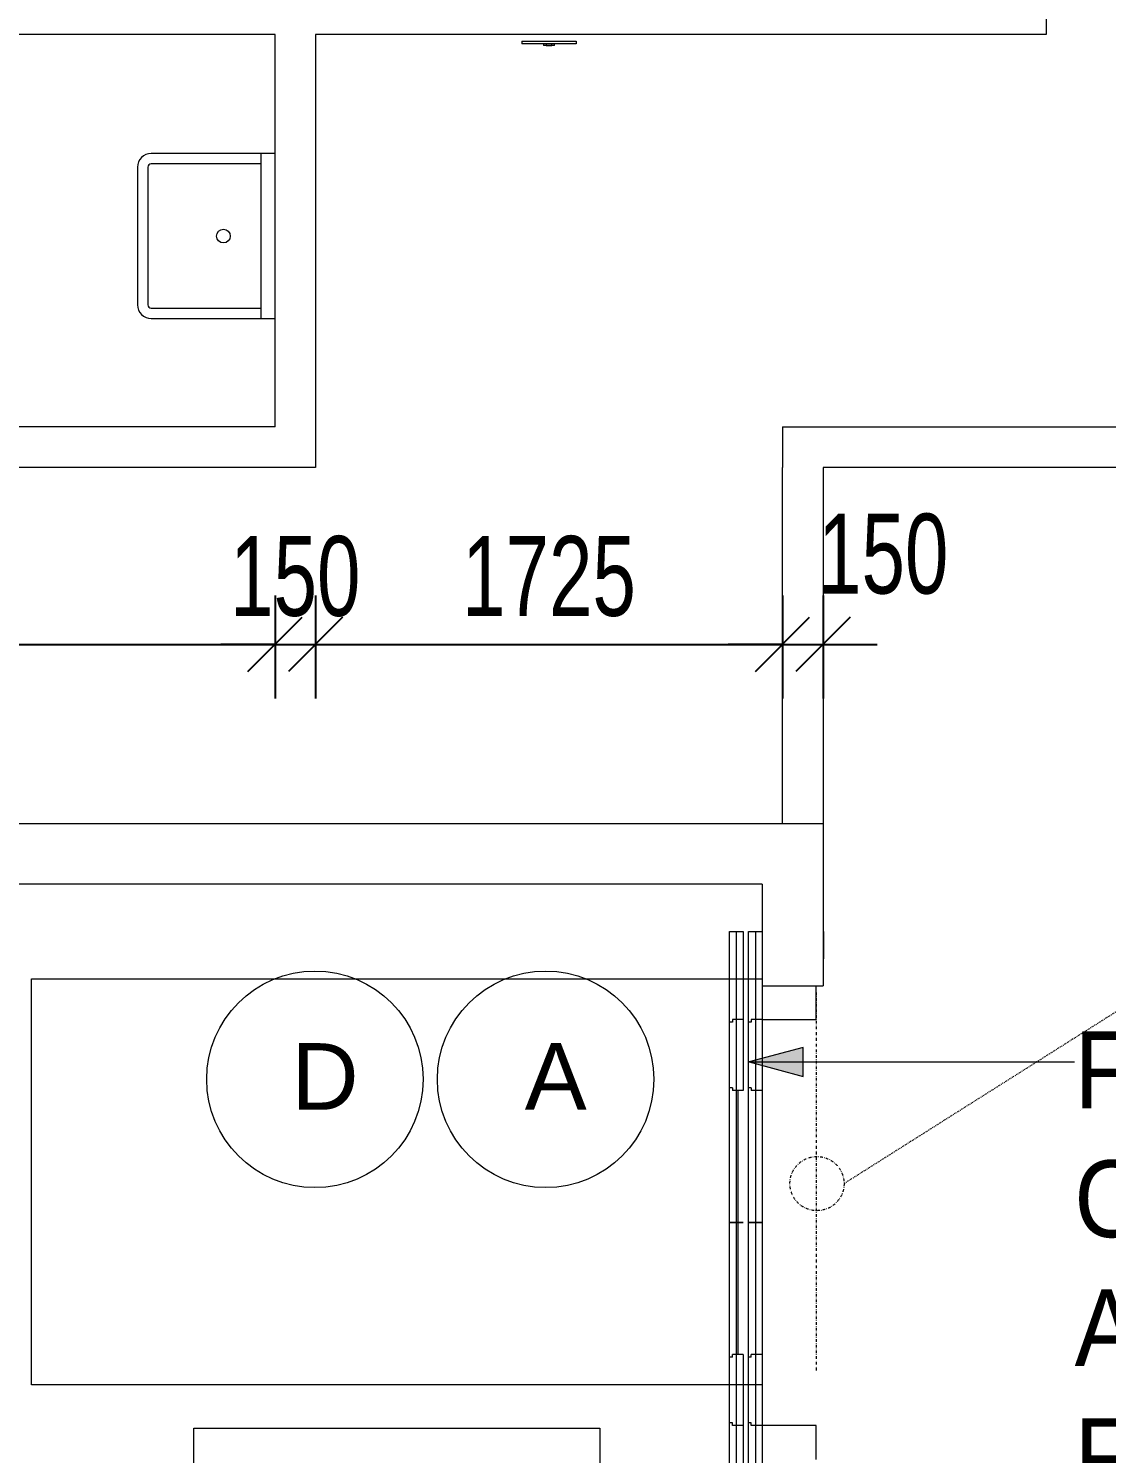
# Model space of a CAD drawing. Header units: millimetres. Extents: x 10569 to 232243, y -25347 to 80743.
# Drawn here: x 85328 to 89312, y 32004 to 37269 of the extents above; entities that cross this region are included whole.
import ezdxf

# ---------------------------------------------------------------- set-up
doc = ezdxf.new("R2010")
doc.units = ezdxf.units.MM
for name, pattern in [('Dash', [6, 3, -3]), ('Dash dot', [21, 10, -5, 1, -5]), ('Hidden', [7.14375, 4.7625, -2.38125])]:
    doc.linetypes.add(name, pattern=pattern)
for name, color, linetype, lineweight in [('A-ANNO-DIMS', 211, 'Continuous', 5), ('A-ANNO-NOTE', 131, 'Continuous', 25), ('A-DETL', 90, 'Continuous', 9), ('A-DETL-HDLN', 90, 'Hidden', 9), ('A-DETL-THIN', 151, 'Continuous', 9), ('A-DOOR', 31, 'Continuous', 20), ('A-GENM', 13, 'Continuous', 20), ('A-WALL', 113, 'Continuous', 20), ('G-ANNO-TEXT', 231, 'Continuous', 5), ('P-SANR-FIXT', 6, 'Continuous', 9)]:
    doc.layers.add(name, color=color, linetype=linetype, lineweight=lineweight)
doc.styles.add('Arial_2', font='arial.ttf', dxfattribs={"width": 0.7, "height": 295.05988})
doc.styles.add('Swis721 BT_4', font='swiss.ttf', dxfattribs={"height": 245.978428})
doc.styles.add('Swis721 BT_6', font='swiss.ttf', dxfattribs={"width": 0.89, "height": 283.821263})
doc.dimstyles.new('Linear_-_1_5mm_Arial', dxfattribs={"dimscale": 304.8, "dimtxt": 300, "dimasz": 0.656168, "dimexe": 0.656168, "dimexo": 0.0625, "dimgap": 0.328084, "dimtad": 1, "dimdec": 0, "dimzin": 0, "dimdsep": 46, "dimtxsty": 'Arial_2', "dimblk1": 'OBLIQUE', "dimblk2": 'OBLIQUE', "dimsah": 1, "dimcen": 0.09, "dimadec": 0, "dimazin": 0, "dimtfac": 1, "dimtdec": 4, "dimtix": 1, "dimtmove": 0, "dimatfit": 3, "dimfxl": 0.656168, "dimfxlon": 1, "dimtvp": 1, "dimtolj": 1, "dimtzin": 0, "dimarcsym": 2})
doc.dimstyles.new('Linear_-_1_5mm_Arial_1', dxfattribs={"dimscale": 304.8, "dimtxt": 300, "dimasz": 0.656168, "dimexe": 0.656168, "dimexo": 0.0625, "dimgap": 0.328084, "dimtad": 1, "dimdec": 0, "dimzin": 0, "dimdsep": 46, "dimtxsty": 'Arial_2', "dimblk1": 'OBLIQUE', "dimblk2": 'OBLIQUE', "dimsah": 1, "dimcen": 0.09, "dimadec": 0, "dimazin": 0, "dimtfac": 1, "dimtdec": 4, "dimtix": 1, "dimtmove": 2, "dimatfit": 3, "dimfxl": 0.656168, "dimfxlon": 1, "dimtvp": 1, "dimtolj": 1, "dimtzin": 0, "dimarcsym": 2})

# ---------------------------------------------------------------- blocks, each defined once
blk = doc.blocks.new('Service_Sink_3933 - _DLN__Service Sink-V422-TENDER DRAFT G_F')
at = {"layer": 'P-SANR-FIXT'}
for p, q in [((-304.8, 0), (-304.8, -457.2)), ((304.8, -50.8), (-304.8, -50.8)), ((-266.7, -50.8), (-266.7, -457.2)), ((266.7, -457.2), (266.7, -50.8)), ((304.8, -457.2), (304.8, 0)), ((-254, -469.9), (254, -469.9)), ((-254, -508), (254, -508))]:
    blk.add_line(p, q, dxfattribs=at)
blk.add_circle((0, -190.5), 25.4, dxfattribs=at)
for centre, radius, start, end in [((-254, -457.2), 50.8, 180, 270), ((-254, -457.2), 12.7, 180, 270), ((254, -457.2), 12.7, 270, 0), ((254, -457.2), 50.8, 270, 360)]:
    blk.add_arc(centre, radius, start, end, dxfattribs=at)
blk = doc.blocks.new('DLN-Lift Door - Lift Door - 1750 x 2800 _SO_ WH_-15175525-TENDER DRAFT G_F')
at = {"layer": 'A-DOOR', "lineweight": 15}
for p, q in [((-1075, 114.5), (-975, 114.5)), ((-1075, 114.5), (-1075, 112.5)), ((-975, 112.5), (-975, 114.5)), ((975, 114.5), (1075, 114.5)), ((975, 114.5), (975, 112.5)), ((1075, 112.5), (1075, 114.5)), ((-750, 87.5), (-875, 87.5)), ((-750, -112.5), (-750, 87.5)), ((875, 87.5), (750, 87.5)), ((750, 87.5), (750, -112.5)), ((-1075, -162.5), (-1075, -112.5)), ((-1075, -112.5), (0, -112.5)), ((-1075, -137.5), (1075, -137.5)), ((-875, -112.5), (-750, -112.5)), ((-750, -112.5), (-750, -152.5)), ((-750, -152.5), (-740, -152.5)), ((-740, -152.5), (-740, -162.5)), ((-497.5, -152.5), (-497.5, -162.5)), ((-497.5, -152.5), (-487.5, -152.5)), ((-487.5, -112.5), (-487.5, -152.5)), ((0, -162.5), (0, -112.5)), ((0, -112.5), (1075, -112.5)), ((0, -112.5), (0, -162.5)), ((487.5, -112.5), (487.5, -152.5)), ((497.5, -152.5), (487.5, -152.5)), ((497.5, -152.5), (497.5, -162.5)), ((740, -152.5), (740, -162.5)), ((750, -152.5), (740, -152.5)), ((750, -112.5), (750, -152.5)), ((750, -112.5), (875, -112.5)), ((1075, -112.5), (1075, -162.5)), ((0, -162.5), (-1075, -162.5)), ((-1075, -232.5), (-1075, -182.5)), ((-1075, -182.5), (-487.5, -182.5)), ((1075, -207.5), (-1075, -207.5)), ((-750, -182.5), (-750, -222.5)), ((-487.5, -182.5), (-487.5, -222.5)), ((-487.5, -202.5), (487.5, -202.5)), ((1075, -162.5), (0, -162.5)), ((0, -232.5), (0, -182.5)), ((0, -182.5), (0, -232.5)), ((487.5, -182.5), (487.5, -222.5)), ((487.5, -182.5), (1075, -182.5)), ((750, -182.5), (750, -222.5)), ((1075, -182.5), (1075, -232.5)), ((0, -232.5), (-1075, -232.5)), ((-750, -222.5), (-740, -222.5)), ((-740, -222.5), (-740, -232.5)), ((-497.5, -222.5), (-497.5, -232.5)), ((-497.5, -222.5), (-487.5, -222.5)), ((1075, -232.5), (0, -232.5)), ((497.5, -222.5), (487.5, -222.5)), ((497.5, -222.5), (497.5, -232.5)), ((740, -222.5), (740, -232.5)), ((750, -222.5), (740, -222.5))]:
    blk.add_line(p, q, dxfattribs=at)
blk = doc.blocks.new('Signage - Male_Wall Mount_ - Type 1-17079279-TENDER DRAFT G_F')
at = {"layer": 'A-GENM'}
for p, q in [((25, 22.5), (225, 22.5)), ((25, 12.5), (25, 22.5)), ((225, 12.5), (25, 12.5)), ((105, 28.5), (105, 22.5)), ((105, 28.5), (115, 28.5)), ((115, 28.5), (115, 22.5)), ((115, 28.5), (135, 28.5)), ((135, 28.5), (115, 28.5)), ((115, 28.5), (135, 28.5)), ((135, 22.5), (135, 28.5)), ((135, 28.5), (145, 28.5)), ((145, 22.5), (145, 28.5)), ((225, 12.5), (225, 22.5))]:
    blk.add_line(p, q, dxfattribs=at)
blk = doc.blocks.new('GBP_Door Mark1 - 2 x 1_3_RT_ Border WHITE-11425889-TENDER DRAFT G_F')
at = {"layer": 'A-ANNO-NOTE', "lineweight": 5}
blk.add_circle((-31.356, 27.261), 2, dxfattribs=at)
blk = doc.blocks.new('_Oblique')
at = {"color": 0, "linetype": 'ByBlock', "lineweight": -2}
blk.add_line((-0.5, -0.5), (0.5, 0.5), dxfattribs=at)
blk = doc.blocks.new('DIMBLOCK161-TENDER DRAFT G_F')
at = {"layer": 'A-ANNO-DIMS', "color": 0, "lineweight": -2, "transparency": 16777216}
for p, q in [((83239.3, 35174.9), (83239.3, 34793.9)), ((86239.3, 35174.9), (86239.3, 34793.9)), ((83239.3, 34993.9), (86239.3, 34993.9))]:
    blk.add_line(p, q, dxfattribs=at)
at = {"layer": 'Defpoints', "color": 0, "transparency": 16777216}
for p in [(83239.3, 35193.9), (86239.3, 35193.9), (86239.3, 34993.9)]:
    blk.add_point(p, dxfattribs=at)
at = {"layer": 'A-ANNO-DIMS', "color": 0, "lineweight": -2, "transparency": 16777216, "xscale": 200, "yscale": 200, "zscale": 200, "rotation": 180}
blk.add_blockref('_Oblique', (83239.3, 34993.9), dxfattribs=at)
at = {"layer": 'A-ANNO-DIMS', "color": 0, "lineweight": -2, "transparency": 16777216, "xscale": 200, "yscale": 200, "zscale": 200}
blk.add_blockref('_Oblique', (86239.3, 34993.9), dxfattribs=at)
at = {"layer": 'A-ANNO-DIMS', "color": 0, "transparency": 16777216, "insert": (84739.3, 35244.7), "char_height": 295.06, "width": 753.231, "attachment_point": 5, "style": 'Arial_2'}
blk.add_mtext('\\A1;3000', dxfattribs=at)
blk = doc.blocks.new('DIMBLOCK162-TENDER DRAFT G_F')
at = {"layer": 'A-ANNO-DIMS', "color": 0, "lineweight": -2, "transparency": 16777216}
for p, q in [((86239.3, 35174.9), (86239.3, 34793.9)), ((86389.3, 35174.9), (86389.3, 34793.9)), ((86239.3, 34993.9), (86039.3, 34993.9)), ((86239.3, 34993.9), (86389.3, 34993.9)), ((86389.3, 34993.9), (86589.3, 34993.9))]:
    blk.add_line(p, q, dxfattribs=at)
at = {"layer": 'Defpoints', "color": 0, "transparency": 16777216}
for p in [(86239.3, 35193.9), (86389.3, 35193.9), (86389.3, 34993.9)]:
    blk.add_point(p, dxfattribs=at)
at = {"layer": 'A-ANNO-DIMS', "color": 0, "lineweight": -2, "transparency": 16777216, "xscale": 200, "yscale": 200, "zscale": 200}
blk.add_blockref('_Oblique', (86239.3, 34993.9), dxfattribs=at)
at = {"layer": 'A-ANNO-DIMS', "color": 0, "lineweight": -2, "transparency": 16777216, "xscale": 200, "yscale": 200, "zscale": 200, "rotation": 180}
blk.add_blockref('_Oblique', (86389.3, 34993.9), dxfattribs=at)
at = {"layer": 'A-ANNO-DIMS', "color": 0, "transparency": 16777216, "insert": (86314.3, 35244.6), "char_height": 295.06, "width": 564.923, "attachment_point": 5, "style": 'Arial_2'}
blk.add_mtext('\\A1;150', dxfattribs=at)
blk = doc.blocks.new('DIMBLOCK163-TENDER DRAFT G_F')
at = {"layer": 'A-ANNO-DIMS', "color": 0, "lineweight": -2, "transparency": 16777216}
for p, q in [((86389.3, 35174.9), (86389.3, 34793.9)), ((88114.3, 35174.9), (88114.3, 34793.9)), ((86389.3, 34993.9), (88114.3, 34993.9))]:
    blk.add_line(p, q, dxfattribs=at)
at = {"layer": 'Defpoints', "color": 0, "transparency": 16777216}
for p in [(86389.3, 35193.9), (88114.3, 35193.9), (88114.3, 34993.9)]:
    blk.add_point(p, dxfattribs=at)
at = {"layer": 'A-ANNO-DIMS', "color": 0, "lineweight": -2, "transparency": 16777216, "xscale": 200, "yscale": 200, "zscale": 200, "rotation": 180}
blk.add_blockref('_Oblique', (86389.3, 34993.9), dxfattribs=at)
at = {"layer": 'A-ANNO-DIMS', "color": 0, "lineweight": -2, "transparency": 16777216, "xscale": 200, "yscale": 200, "zscale": 200}
blk.add_blockref('_Oblique', (88114.3, 34993.9), dxfattribs=at)
at = {"layer": 'A-ANNO-DIMS', "color": 0, "transparency": 16777216, "insert": (87251.8, 35244.6), "char_height": 295.06, "width": 753.231, "attachment_point": 5, "style": 'Arial_2'}
blk.add_mtext('\\A1;1725', dxfattribs=at)
blk = doc.blocks.new('DIMBLOCK164-TENDER DRAFT G_F')
at = {"layer": 'A-ANNO-DIMS', "color": 0, "lineweight": -2, "transparency": 16777216}
for p, q in [((88114.3, 35174.9), (88114.3, 34793.9)), ((88264.3, 35174.9), (88264.3, 34793.9)), ((88114.3, 34993.9), (87914.3, 34993.9)), ((88114.3, 34993.9), (88264.3, 34993.9)), ((88264.3, 34993.9), (88464.3, 34993.9))]:
    blk.add_line(p, q, dxfattribs=at)
at = {"layer": 'Defpoints', "color": 0, "transparency": 16777216}
for p in [(88114.3, 35193.9), (88264.3, 35193.9), (88264.3, 34993.9)]:
    blk.add_point(p, dxfattribs=at)
at = {"layer": 'A-ANNO-DIMS', "color": 0, "lineweight": -2, "transparency": 16777216, "xscale": 200, "yscale": 200, "zscale": 200}
blk.add_blockref('_Oblique', (88114.3, 34993.9), dxfattribs=at)
at = {"layer": 'A-ANNO-DIMS', "color": 0, "lineweight": -2, "transparency": 16777216, "xscale": 200, "yscale": 200, "zscale": 200, "rotation": 180}
blk.add_blockref('_Oblique', (88264.3, 34993.9), dxfattribs=at)
at = {"layer": 'A-ANNO-DIMS', "color": 0, "transparency": 16777216, "insert": (88246.1, 35476.7), "char_height": 295.06, "width": 564.923, "attachment_point": 1, "line_spacing_factor": 0.938532, "style": 'Arial_2'}
blk.add_mtext('\\A1;150', dxfattribs=at)

msp = doc.modelspace()

# ---------------------------------------------------------------- hatches: boundary and pattern name
at = {"layer": 'G-ANNO-TEXT'}
msp.add_hatch(color=60, dxfattribs=at).paths.add_polyline_path([(87991.10091, 33450.77324), (88191.10091, 33397.1834), (88191.10091, 33504.36308)], flags=0)

# ---------------------------------------------------------------- linework, layer by layer
at = {"layer": 'A-DETL', "linetype": 'Dash dot'}
for p, q in [((88039.29296, 33707.48546), (88039.29296, 32307.48546)), ((88239.29296, 33707.48546), (88239.29296, 32307.48546))]:
    msp.add_line(p, q, dxfattribs=at)
msp.add_circle((88242.00971, 33001.43813), 100, dxfattribs=at)
at = {"layer": 'A-DETL-HDLN', "linetype": 'Dash'}
msp.add_line((91770.12557, 35166.65285), (88342.00971, 33001.43813), dxfattribs=at)
at = {"layer": 'A-DETL-THIN'}
for p, q in [((85339.29296, 32257.48547), (85339.29296, 33757.48547)), ((85339.29296, 33757.48547), (88039.29296, 33757.48547)), ((88039.29296, 33757.48547), (88039.29296, 32257.48547)), ((88039.29296, 32257.48547), (85339.29296, 32257.48547)), ((85939.29296, 31897.48547), (85939.29296, 32097.48547)), ((85939.29296, 32097.48547), (87439.29296, 32097.48547)), ((87439.29296, 32097.48547), (87439.29296, 31897.48547))]:
    msp.add_line(p, q, dxfattribs=at)
at = {"layer": 'A-WALL'}
for p, q in [((89089.29296, 39727.48546), (89089.29296, 37247.48546)), ((86239.29296, 37247.48546), (83239.29296, 37247.48546)), ((86239.29296, 35797.48546), (86239.29296, 37247.48546)), ((86389.29296, 37247.48546), (86389.29296, 35647.48546)), ((89089.29296, 37247.48546), (86389.29296, 37247.48546)), ((86239.29296, 35797.48546), (84339.29296, 35797.48546)), ((88114.29296, 35797.48546), (91139.29296, 35797.48546)), ((88114.29296, 35797.48546), (88114.29296, 35647.48546)), ((86389.29296, 35647.48546), (84339.29296, 35647.48546)), ((88114.29296, 34332.48546), (88114.29296, 35647.48546)), ((91289.29296, 35647.48546), (88264.29296, 35647.48546)), ((88264.29296, 35647.48546), (88264.29296, 33732.48546)), ((81214.29296, 34332.48546), (88264.29296, 34332.48546)), ((88039.29296, 34107.48546), (84789.29296, 34107.48546)), ((88039.29296, 34107.48546), (88039.29296, 33732.48546)), ((88039.29296, 33732.48546), (88264.29296, 33732.48546))]:
    msp.add_line(p, q, dxfattribs=at)
at = {"layer": 'G-ANNO-TEXT', "color": 60}
for p, q in [((88191.10091, 33504.36308), (87991.10091, 33450.77324)), ((88191.10091, 33397.1834), (88191.10091, 33504.36308)), ((87991.10091, 33450.77324), (88191.10091, 33397.1834)), ((87991.10091, 33450.77324), (89193.80814, 33450.77324))]:
    msp.add_line(p, q, dxfattribs=at)

# ---------------------------------------------------------------- block references
at = {"layer": 'A-ANNO-NOTE', "xscale": 200, "yscale": 200, "zscale": 200}
for p in [(92657.98813, 27934.60847), (93510.36921, 27934.60847)]:
    msp.add_blockref('GBP_Door Mark1 - 2 x 1_3_RT_ Border WHITE-11425889-TENDER DRAFT G_F', p, dxfattribs=at)
at = {"layer": 'A-DOOR', "lineweight": 15, "rotation": 270}
msp.add_blockref('DLN-Lift Door - Lift Door - 1750 x 2800 _SO_ WH_-15175525-TENDER DRAFT G_F', (88151.79296, 32857.48546), dxfattribs=at)
at = {"layer": 'A-GENM', "rotation": 180}
msp.add_blockref('Signage - Male_Wall Mount_ - Type 1-17079279-TENDER DRAFT G_F', (87376.79296, 37234.98546), dxfattribs=at)
at = {"layer": 'P-SANR-FIXT', "rotation": 269.9999999999992}
msp.add_blockref('Service_Sink_3933 - _DLN__Service Sink-V422-TENDER DRAFT G_F', (86239.29296, 36502.48546), dxfattribs=at)

# ---------------------------------------------------------------- texts
at = {"layer": 'A-ANNO-NOTE', "lineweight": 5, "char_height": 245.9784284, "attachment_point": 2, "line_spacing_factor": 1.00667, "style": 'Swis721 BT_4'}
for s, insert, width in [('\\fSwis721 BT|b0|i0|c134|p34|;D', (86424.30932, 33520.34473), 290.1495287), ('\\fSwis721 BT|b0|i0|c134|p34|;A', (87276.6904, 33520.34473), 262.0705421)]:
    msp.add_mtext(s, dxfattribs=dict(at, insert=insert, width=width))
at = {"layer": 'G-ANNO-TEXT', "color": 7, "insert": (89193.80814, 33563.64212), "char_height": 283.8212635, "width": 3700.8, "attachment_point": 1, "line_spacing_factor": 1.00667, "style": 'Swis721 BT_6'}
msp.add_mtext("FIREMEN'S LIFT W/\\PONLY THIS DOOR\\PACTIVE DURING\\PFIRE", dxfattribs=at)

# ---------------------------------------------------------------- dimensions: what is measured, and where the dimension line sits
at = {"layer": 'A-ANNO-DIMS'}
for base, p1, p2, override, picture, middle in [((86239.29296, 34993.90697), (83239.29296, 35193.90697), (86239.29296, 35193.90697), {"dimpost": '<>', "dimfxl": 3000}, 'DIMBLOCK161-TENDER DRAFT G_F', (84739.29296, 35244.65721)), ((86389.29296, 34993.90697), (86239.29296, 35193.90697), (86389.29296, 35193.90697), {"dimpost": '<>', "dimfxl": 150}, 'DIMBLOCK162-TENDER DRAFT G_F', (86314.29296, 35244.55657)), ((88114.29296, 34993.90697), (86389.29296, 35193.90697), (88114.29296, 35193.90697), {"dimpost": '<>', "dimfxl": 1725}, 'DIMBLOCK163-TENDER DRAFT G_F', (87251.79296, 35244.55657))]:
    dim = msp.add_linear_dim(base=base, p1=p1, p2=p2, dimstyle='Linear_-_1_5mm_Arial', override=override, dxfattribs=at)
    dim.commit()
    dim.dimension.update_dxf_attribs({"geometry": picture, "text_midpoint": middle})
dim = msp.add_linear_dim(base=(88264.29296, 34993.90697), p1=(88114.29296, 35193.90697), p2=(88264.29296, 35193.90697), dimstyle='Linear_-_1_5mm_Arial_1', override={"dimpost": '<>', "dimfxl": 150}, dxfattribs=at)
dim.commit()
dim.dimension.update_dxf_attribs({"geometry": 'DIMBLOCK164-TENDER DRAFT G_F', "text_midpoint": (88528.59166, 35279.95257), "dimtype": 160})

doc.saveas('drawing.dxf')
